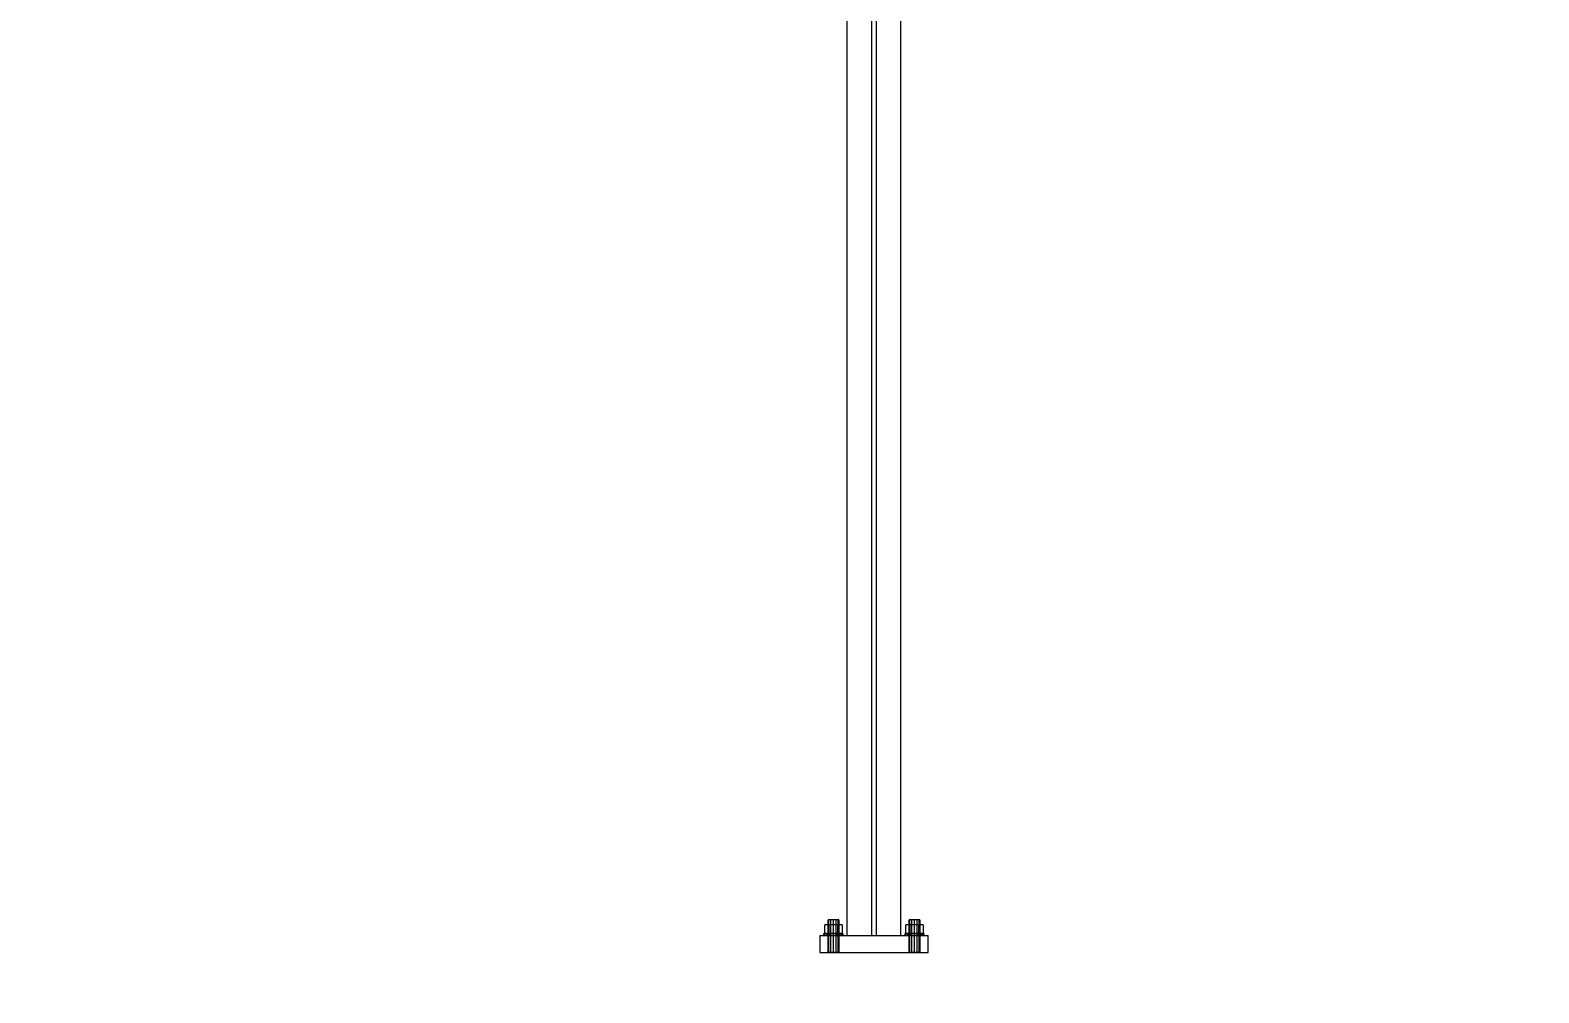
# Model space of a CAD drawing. Header units: millimetres. Extents: x -1970 to 34302, y -65268 to 6837.
# Drawn here: x 6402 to 8635, y -60 to 1365 of the extents above; entities that cross this region are included whole.
import ezdxf

# ---------------------------------------------------------------- set-up
doc = ezdxf.new("R2010")
doc.units = ezdxf.units.MM
doc.layers.add('COTAS_P', color=1, linetype='Continuous', lineweight=0)
doc.layers.add('lateral_C01', color=7, linetype='Continuous', lineweight=0)
doc.dimstyles.new('R19_100', dxfattribs={"dimtxt": 250, "dimasz": 150, "dimexe": 150, "dimexo": 80, "dimgap": 100, "dimtad": 1, "dimtih": 1, "dimtoh": 1, "dimdsep": 46, "dimcen": 0.09, "dimadec": 0, "dimazin": 0, "dimtfac": 1, "dimtdec": 4, "dimtofl": 0, "dimtmove": 0, "dimatfit": 3, "dimfxl": 1, "dimtolj": 1, "dimtzin": 0, "dimarcsym": 0})

# ---------------------------------------------------------------- blocks, each defined once
blk = doc.blocks.new('*D0')
at = {"layer": 'COTAS_P', "color": 0, "lineweight": -2, "transparency": 16777216}
for p, q in [((10918.9, 3565.8), (10608.3, 4484.8)), ((1803.3, 1350.6), (10514.3, 4294.7)), ((1923.7, 525.8), (1613.2, 1444.7))]:
    blk.add_line(p, q, dxfattribs=at)
at = {"layer": 'COTAS_P', "color": 0, "transparency": 16777216}
for points in [[(10506.3, 4318.3), (10522.3, 4271), (10656.4, 4342.7)], [(1795.3, 1374.3), (1811.3, 1327), (1661.2, 1302.6)]]:
    blk.add_solid(points, dxfattribs=at)
at = {"layer": 'Defpoints', "color": 0, "transparency": 16777216}
for p in [(10656.4, 4342.7), (10944.5, 3490.1), (1949.4, 450)]:
    blk.add_point(p, dxfattribs=at)
blk = doc.blocks.new('*D22')
at = {"layer": 'COTAS_P', "color": 0, "lineweight": -2, "transparency": 16777216}
for p, q in [((112.7, -80), (112.7, -2650)), ((34302.1, -80), (34302.1, -2650)), ((262.7, -2500), (34152.1, -2500))]:
    blk.add_line(p, q, dxfattribs=at)
at = {"layer": 'COTAS_P', "color": 0, "transparency": 16777216}
for points in [[(262.7, -2475), (262.7, -2525), (112.7, -2500)], [(34152.1, -2475), (34152.1, -2525), (34302.1, -2500)]]:
    blk.add_solid(points, dxfattribs=at)
at = {"layer": 'Defpoints', "color": 0, "transparency": 16777216}
for p in [(112.7, 0), (34302.1, 0), (34302.1, -2500)]:
    blk.add_point(p, dxfattribs=at)

msp = doc.modelspace()

# ---------------------------------------------------------------- linework, layer by layer
at = {"layer": 'lateral_C01'}
for p, q in [((7610.835, 1911.502), (7610.835, 25)), ((7647.335, 1911.502), (7647.335, 25)), ((7654.335, 25), (7654.335, 1911.502)), ((7690.835, 25), (7690.835, 1911.502)), ((7583.907, 48), (7582.835, 48)), ((7582.835, 0), (7582.835, 48)), ((7586.835, 48), (7583.907, 48)), ((7583.907, 0), (7583.907, 48)), ((7590.835, 48), (7586.835, 48)), ((7586.835, 0), (7586.835, 48)), ((7594.835, 48), (7590.835, 48)), ((7590.835, 0), (7590.835, 48)), ((7597.764, 48), (7594.835, 48)), ((7594.835, 0), (7594.835, 48)), ((7598.835, 48), (7597.764, 48)), ((7597.764, 0), (7597.764, 48)), ((7598.835, 48), (7598.835, 0)), ((7703.907, 48), (7702.835, 48)), ((7702.835, 0), (7702.835, 48)), ((7706.835, 48), (7703.907, 48)), ((7703.907, 0), (7703.907, 48)), ((7710.835, 48), (7706.835, 48)), ((7706.835, 0), (7706.835, 48)), ((7714.835, 48), (7710.835, 48)), ((7710.835, 0), (7710.835, 48)), ((7717.764, 48), (7714.835, 48)), ((7714.835, 0), (7714.835, 48)), ((7718.835, 48), (7717.764, 48)), ((7717.764, 0), (7717.764, 48)), ((7718.835, 48), (7718.835, 0)), ((7570.835, 25), (7730.835, 25)), ((7570.835, 25), (7570.835, 0)), ((7577.901, 28), (7576.835, 28)), ((7576.835, 25), (7576.835, 28)), ((7577.901, 25), (7576.835, 25)), ((7580.936, 28), (7577.901, 28)), ((7577.901, 25), (7577.901, 28)), ((7580.936, 25), (7577.901, 25)), ((7584.435, 40.8), (7578.035, 40.8)), ((7578.035, 28), (7578.035, 40.8)), ((7584.435, 28), (7578.035, 28)), ((7585.478, 28), (7580.936, 28)), ((7580.936, 25), (7580.936, 28)), ((7585.478, 25), (7580.936, 25)), ((7597.235, 40.8), (7584.435, 40.8)), ((7584.435, 28), (7584.435, 40.8)), ((7597.235, 28), (7584.435, 28)), ((7590.835, 28), (7585.478, 28)), ((7585.478, 25), (7585.478, 28)), ((7590.835, 25), (7585.478, 25)), ((7596.193, 28), (7590.835, 28)), ((7590.835, 25), (7590.835, 28)), ((7596.193, 25), (7590.835, 25)), ((7600.735, 28), (7596.193, 28)), ((7596.193, 25), (7596.193, 28)), ((7600.735, 25), (7596.193, 25)), ((7603.635, 40.8), (7597.235, 40.8)), ((7597.235, 28), (7597.235, 40.8)), ((7597.235, 28), (7603.635, 28)), ((7603.77, 28), (7600.735, 28)), ((7600.735, 25), (7600.735, 28)), ((7603.77, 25), (7600.735, 25)), ((7603.635, 40.8), (7603.635, 28)), ((7604.835, 28), (7603.77, 28)), ((7603.77, 25), (7603.77, 28)), ((7603.77, 25), (7604.835, 25)), ((7604.835, 28), (7604.835, 25)), ((7610.835, 25), (7690.835, 25)), ((7647.335, 25), (7654.335, 25)), ((7697.901, 28), (7696.835, 28)), ((7696.835, 25), (7696.835, 28)), ((7697.901, 25), (7696.835, 25)), ((7700.936, 28), (7697.901, 28)), ((7697.901, 25), (7697.901, 28)), ((7700.936, 25), (7697.901, 25)), ((7704.435, 40.8), (7698.035, 40.8)), ((7698.035, 28), (7698.035, 40.8)), ((7704.435, 28), (7698.035, 28)), ((7705.478, 28), (7700.936, 28)), ((7700.936, 25), (7700.936, 28)), ((7705.478, 25), (7700.936, 25)), ((7717.235, 40.8), (7704.435, 40.8)), ((7704.435, 28), (7704.435, 40.8)), ((7717.235, 28), (7704.435, 28)), ((7710.835, 28), (7705.478, 28)), ((7705.478, 25), (7705.478, 28)), ((7710.835, 25), (7705.478, 25)), ((7716.193, 28), (7710.835, 28)), ((7710.835, 25), (7710.835, 28)), ((7716.193, 25), (7710.835, 25)), ((7720.735, 28), (7716.193, 28)), ((7716.193, 25), (7716.193, 28)), ((7720.735, 25), (7716.193, 25)), ((7723.635, 40.8), (7717.235, 40.8)), ((7717.235, 28), (7717.235, 40.8)), ((7717.235, 28), (7723.635, 28)), ((7723.77, 28), (7720.735, 28)), ((7720.735, 25), (7720.735, 28)), ((7723.77, 25), (7720.735, 25)), ((7723.635, 40.8), (7723.635, 28)), ((7724.835, 28), (7723.77, 28)), ((7723.77, 25), (7723.77, 28)), ((7723.77, 25), (7724.835, 25)), ((7724.835, 28), (7724.835, 25)), ((7730.835, 0), (7730.835, 25)), ((7570.835, 0), (7730.835, 0)), ((7583.907, 0), (7582.835, 0)), ((7586.835, 0), (7583.907, 0)), ((7590.835, 0), (7586.835, 0)), ((7594.835, 0), (7590.835, 0)), ((7597.764, 0), (7594.835, 0)), ((7597.764, 0), (7598.835, 0)), ((7703.907, 0), (7702.835, 0)), ((7706.835, 0), (7703.907, 0)), ((7710.835, 0), (7706.835, 0)), ((7714.835, 0), (7710.835, 0)), ((7717.764, 0), (7714.835, 0)), ((7717.764, 0), (7718.835, 0))]:
    msp.add_line(p, q, dxfattribs=at)

# ---------------------------------------------------------------- dimensions: what is measured, and where the dimension line sits
at = {"layer": 'COTAS_P'}
for p1, p2, distance, picture, middle in [((1949.358, 450), (10944.529, 3490.056), 900, '*D0', (6158.787, 2822.651)), ((112.7, 0), (34302.083, 0), -2500, '*D22', (17207.392, -2500))]:
    dim = msp.add_aligned_dim(p1=p1, p2=p2, distance=distance, text='<> P', dimstyle='R19_100', dxfattribs=at)
    dim.commit()
    dim.dimension.update_dxf_attribs({"geometry": picture, "text_midpoint": middle})

doc.saveas('drawing.dxf')
